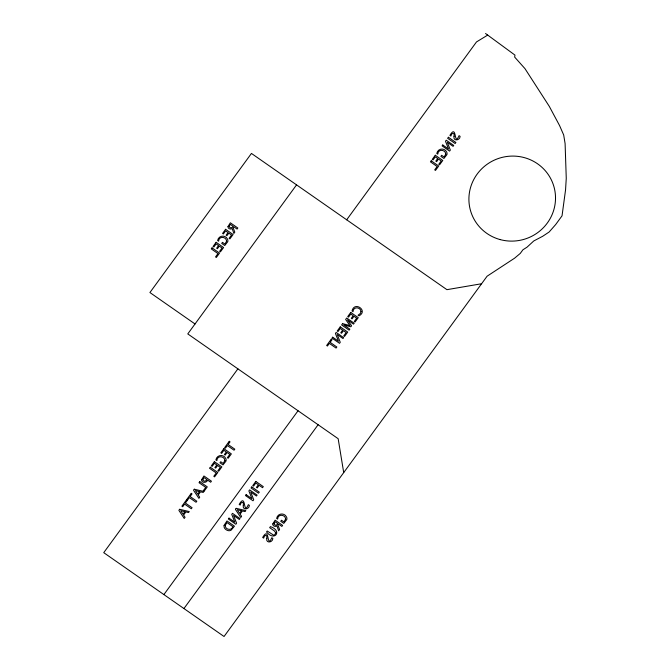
<?xml version="1.0" encoding="UTF-8"?>
<svg xmlns="http://www.w3.org/2000/svg" width="670" height="670" viewBox="0 0 670 670"><rect width="100%" height="100%" fill="white"/><g stroke="black" fill="none" stroke-linecap="round" stroke-linejoin="round"><path stroke-width="1" d="M296.559 184.87L187.776 333.911L338.157 438.708L343.702 472.551M237.9 368.843L103.741 552.666L224.048 636.5L487.09 276.208L514.577 258.193L520.272 253.411L522.918 249.793L527.022 247.188L533.772 240.957L542.717 236.259L549.149 231.988L555.698 224.525L562.038 215.832L565.555 189.853L566.259 178.32L565.103 143.623L563.688 134.98L559.551 125.541L549.283 106.354L524.97 68.633L514.652 57.076L514.979 55.116L485.532 33.5M346.683 219.802L476.487 41.942L487.701 35.091M163.89 594.583L298.05 410.76M183.94 608.553L318.108 424.738M481.487 283.762L446.932 289.666L251.443 153.43L149.921 292.539L195.029 323.978M228.001 226.552C227.716 228.663 230.647 229.76 232.172 228.529L233.872 233.453L234.81 232.163L233.185 227.842L233.905 226.854L237.071 229.065L237.833 228.018L230.338 222.8L228.001 226.552M272.791 523.923C272.506 526.034 275.437 527.131 276.961 525.9L278.661 530.824L279.608 529.526L277.975 525.205L278.695 524.225L281.861 526.427L282.623 525.389L275.135 520.163L272.791 523.923M243.302 505.364C242.105 510.44 249.248 509.719 249.399 505.398L248.344 504.661C242.934 516.637 246.476 491.889 239.19 504.401L240.161 505.08L240.974 503.003L242.448 502.266L243.394 503.187L243.302 505.364M266.786 538.42C265.58 543.496 272.732 542.784 272.874 538.454L271.827 537.717C266.417 549.693 269.96 524.945 262.665 537.457L263.637 538.136L264.449 536.059L265.931 535.322L266.878 536.243L266.786 538.42M454.034 136.353C452.828 141.437 459.98 140.717 460.131 136.387L459.076 135.65C453.665 147.635 457.208 122.886 449.913 135.39L450.885 136.069L451.697 133.992L453.18 133.263L454.126 134.176L454.034 136.353M201.561 479.77C201.41 483.238 206.72 483.12 207.692 480.164L210.673 482.241L211.435 481.194L203.94 475.976L201.561 479.77M361.038 311.55L360.376 313.418L358.073 315.218L358.986 315.855C368.651 310.796 354.346 300.663 352.026 310.989L353.023 311.684C353.073 306.291 360.644 306.885 361.038 311.55M226.653 241.133L224.927 244.064L222.482 242.364L221.72 243.411L224.752 245.53L227.75 241.703A3.702 3.618 -18 0 0 227.566 239.215C225.455 234.492 218.462 235.346 217.616 240.547L218.604 241.225C218.671 235.806 226.276 236.451 226.653 241.133M224.919 460.508L223.185 463.447L220.748 461.747L219.986 462.794L223.018 464.905L226.008 461.086A3.702 3.618 -18 0 0 225.823 458.59C223.713 453.875 216.728 454.721 215.882 459.921L216.862 460.608C216.929 455.181 224.542 455.834 224.919 460.508M285.671 518.999L283.946 521.938L281.5 520.238L280.738 521.285L283.77 523.396L286.768 519.577A3.702 3.618 -18 0 0 286.584 517.081C284.474 512.366 277.489 513.212 276.643 518.413L277.623 519.099C277.69 513.672 285.294 514.326 285.671 518.999M445.818 154.075L444.093 157.006L441.656 155.306L440.885 156.353L443.917 158.472L446.915 154.644A3.702 3.618 -18 0 0 446.731 152.157C444.62 147.434 437.636 148.288 436.79 153.489L437.77 154.167C437.837 148.748 445.441 149.393 445.818 154.075M275.789 532.91L274.616 534.861A1.39 1.357 -18 0 1 273.486 535.062L267.221 531.009L266.543 531.93C274.524 542.013 282.79 530.833 270.437 526.603L269.667 527.659L274.39 530.95L275.789 532.91M224.098 525.372C223.378 528.153 226.2 530.447 228.721 530.724A3.861 3.769 -18 0 0 231.234 530.054L234.45 526.168L226.963 520.95L224.098 525.372M225.338 525.154C224.55 529.468 231.711 531.285 232.884 526.67L226.988 522.558L225.338 525.154M229.433 225.84L229.4 227.071L230.614 227.892L232.13 227.44L233.11 226.301L230.371 224.4L229.433 225.84M274.223 523.203L274.197 524.442L275.404 525.255L276.919 524.811L277.899 523.672L275.169 521.763L274.223 523.203M202.985 479.075L202.977 480.331L204.275 481.194L205.858 480.784L206.888 479.603L203.973 477.568L202.985 479.075M212.047 247.867L211.276 248.922L217.976 253.587L215.539 256.928L216.335 257.481L219.542 253.084L212.047 247.867M216.109 242.297L213.085 246.443L213.881 246.996L216.142 243.905L218.546 245.58L216.653 248.176L217.432 248.721L219.325 246.125L222.038 248.017L219.626 251.325L220.422 251.878L223.604 247.515L216.109 242.297M225.597 229.299L222.566 233.445L223.361 233.997L225.622 230.907L228.026 232.582L226.133 235.178L226.921 235.723L228.813 233.127L231.527 235.019L229.107 238.327L229.902 238.889L233.093 234.517L225.597 229.299M431.212 160.808L430.45 161.864L437.142 166.529L434.704 169.87L435.5 170.423L438.708 166.026L431.212 160.808M435.282 155.239L432.25 159.385L433.046 159.937L435.307 156.847L437.711 158.522L435.818 161.11L436.606 161.663L438.498 159.066L441.212 160.959L438.791 164.267L439.587 164.82L442.778 160.457L435.282 155.239M442.761 144.988L442.1 145.892L449.595 151.11L450.349 150.088L447.292 142.308L453.079 146.345L453.732 145.44L446.245 140.214L445.491 141.253L448.548 149.025L442.761 144.988M448.406 137.25L447.635 138.305L455.131 143.522L455.901 142.476L448.406 137.25M179.619 509.292L178.857 510.339L184.233 518.463L185.062 517.324L183.58 515.071L185.875 511.922L188.546 512.55L189.258 511.57L179.619 509.292M186.511 499.854L181.897 506.177L182.692 506.729L184.61 504.1L191.31 508.765L192.081 507.709L185.381 503.044L187.307 500.406L186.511 499.854M191.252 493.355L186.637 499.678L187.433 500.23L189.35 497.601L196.05 502.266L196.821 501.21L190.121 496.545L192.047 493.907L191.252 493.355M194.283 489.209L193.521 490.247L198.898 498.371L199.727 497.232L198.236 494.979L200.539 491.83L203.211 492.458L203.923 491.487L194.283 489.209M199.794 481.655L199.023 482.71L205.724 487.375L203.286 490.716L204.074 491.269L207.29 486.881L199.794 481.655M210.313 467.241L209.542 468.296L216.243 472.961L213.805 476.303L214.593 476.864L217.809 472.467L210.313 467.241M214.375 461.672L211.352 465.826L212.139 466.379L214.4 463.28L216.804 464.955L214.911 467.551L215.698 468.095L217.591 465.499L220.304 467.392L217.892 470.708L218.68 471.261L221.871 466.898L214.375 461.672M223.864 448.674L220.832 452.828L221.628 453.381L223.889 450.282L226.292 451.957L224.4 454.553L225.187 455.097L227.08 452.501L229.793 454.394L227.373 457.711L228.168 458.263L231.359 453.9L223.864 448.674M229.241 441.304L224.626 447.627L225.422 448.188L227.339 445.55L234.039 450.215L234.81 449.168L228.11 444.495L230.036 441.865L229.241 441.304M184.861 511.679L183.011 514.208L180.707 510.699L184.861 511.679M199.526 491.587L197.675 494.125L195.364 490.607L199.526 491.587M331.265 339.154L326.65 345.477L327.446 346.03L329.364 343.392L336.064 348.065L336.834 347.01L330.134 342.337L332.06 339.707L331.265 339.154M332.689 337.203L332.027 338.099L339.522 343.325L340.268 342.295L337.219 334.523L343.007 338.551L343.66 337.647L336.173 332.429L335.419 333.459L338.476 341.231L332.689 337.203M340.234 326.859L337.203 331.005L337.998 331.558L340.26 328.467L342.663 330.142L340.77 332.73L341.558 333.283L343.45 330.687L346.164 332.58L343.743 335.888L344.539 336.441L347.73 332.077L340.234 326.859M342.579 323.635L341.633 324.942L349.12 330.168L349.841 329.179L343.743 324.933L350.837 326.784L351.583 325.771L347.42 319.866L353.534 324.129L354.187 323.225L346.7 318.007L345.628 319.464L349.924 325.561L342.579 323.635M350.762 312.429L347.73 316.583L348.526 317.136L350.787 314.037L353.191 315.721L351.298 318.309L352.085 318.861L353.978 316.265L356.691 318.158L354.271 321.466L355.067 322.019L358.257 317.655L350.762 312.429M229.014 518.128L228.361 519.032L235.848 524.25L236.602 523.22L233.545 515.448L239.332 519.476L239.994 518.58L232.498 513.354L231.745 514.384L234.802 522.156L229.014 518.128M236.158 508.337L235.404 509.376L240.773 517.5L241.61 516.361L240.12 514.108L242.423 510.959L245.094 511.587L245.806 510.615L236.158 508.337M246.15 494.653L245.488 495.557L252.984 500.783L253.729 499.753L250.68 491.973L256.468 496.009L257.121 495.105L249.634 489.887L248.872 490.917L251.937 498.689L246.15 494.653M251.794 486.914L251.024 487.969L258.519 493.195L259.29 492.14L251.794 486.914M255.814 481.412L252.783 485.566L253.578 486.119L255.84 483.02L258.352 484.77L256.451 487.366L257.238 487.919L259.131 485.315L262.54 487.685L263.302 486.638L255.814 481.412M241.409 510.716L239.559 513.254L237.247 509.736L241.409 510.716M500.197 239.6A43.399 42.419 -18 0 0 554.249 187.826A43.399 42.419 -18 0 0 482.182 168.363A43.399 42.419 -18 0 0 500.197 239.6"/></g></svg>
